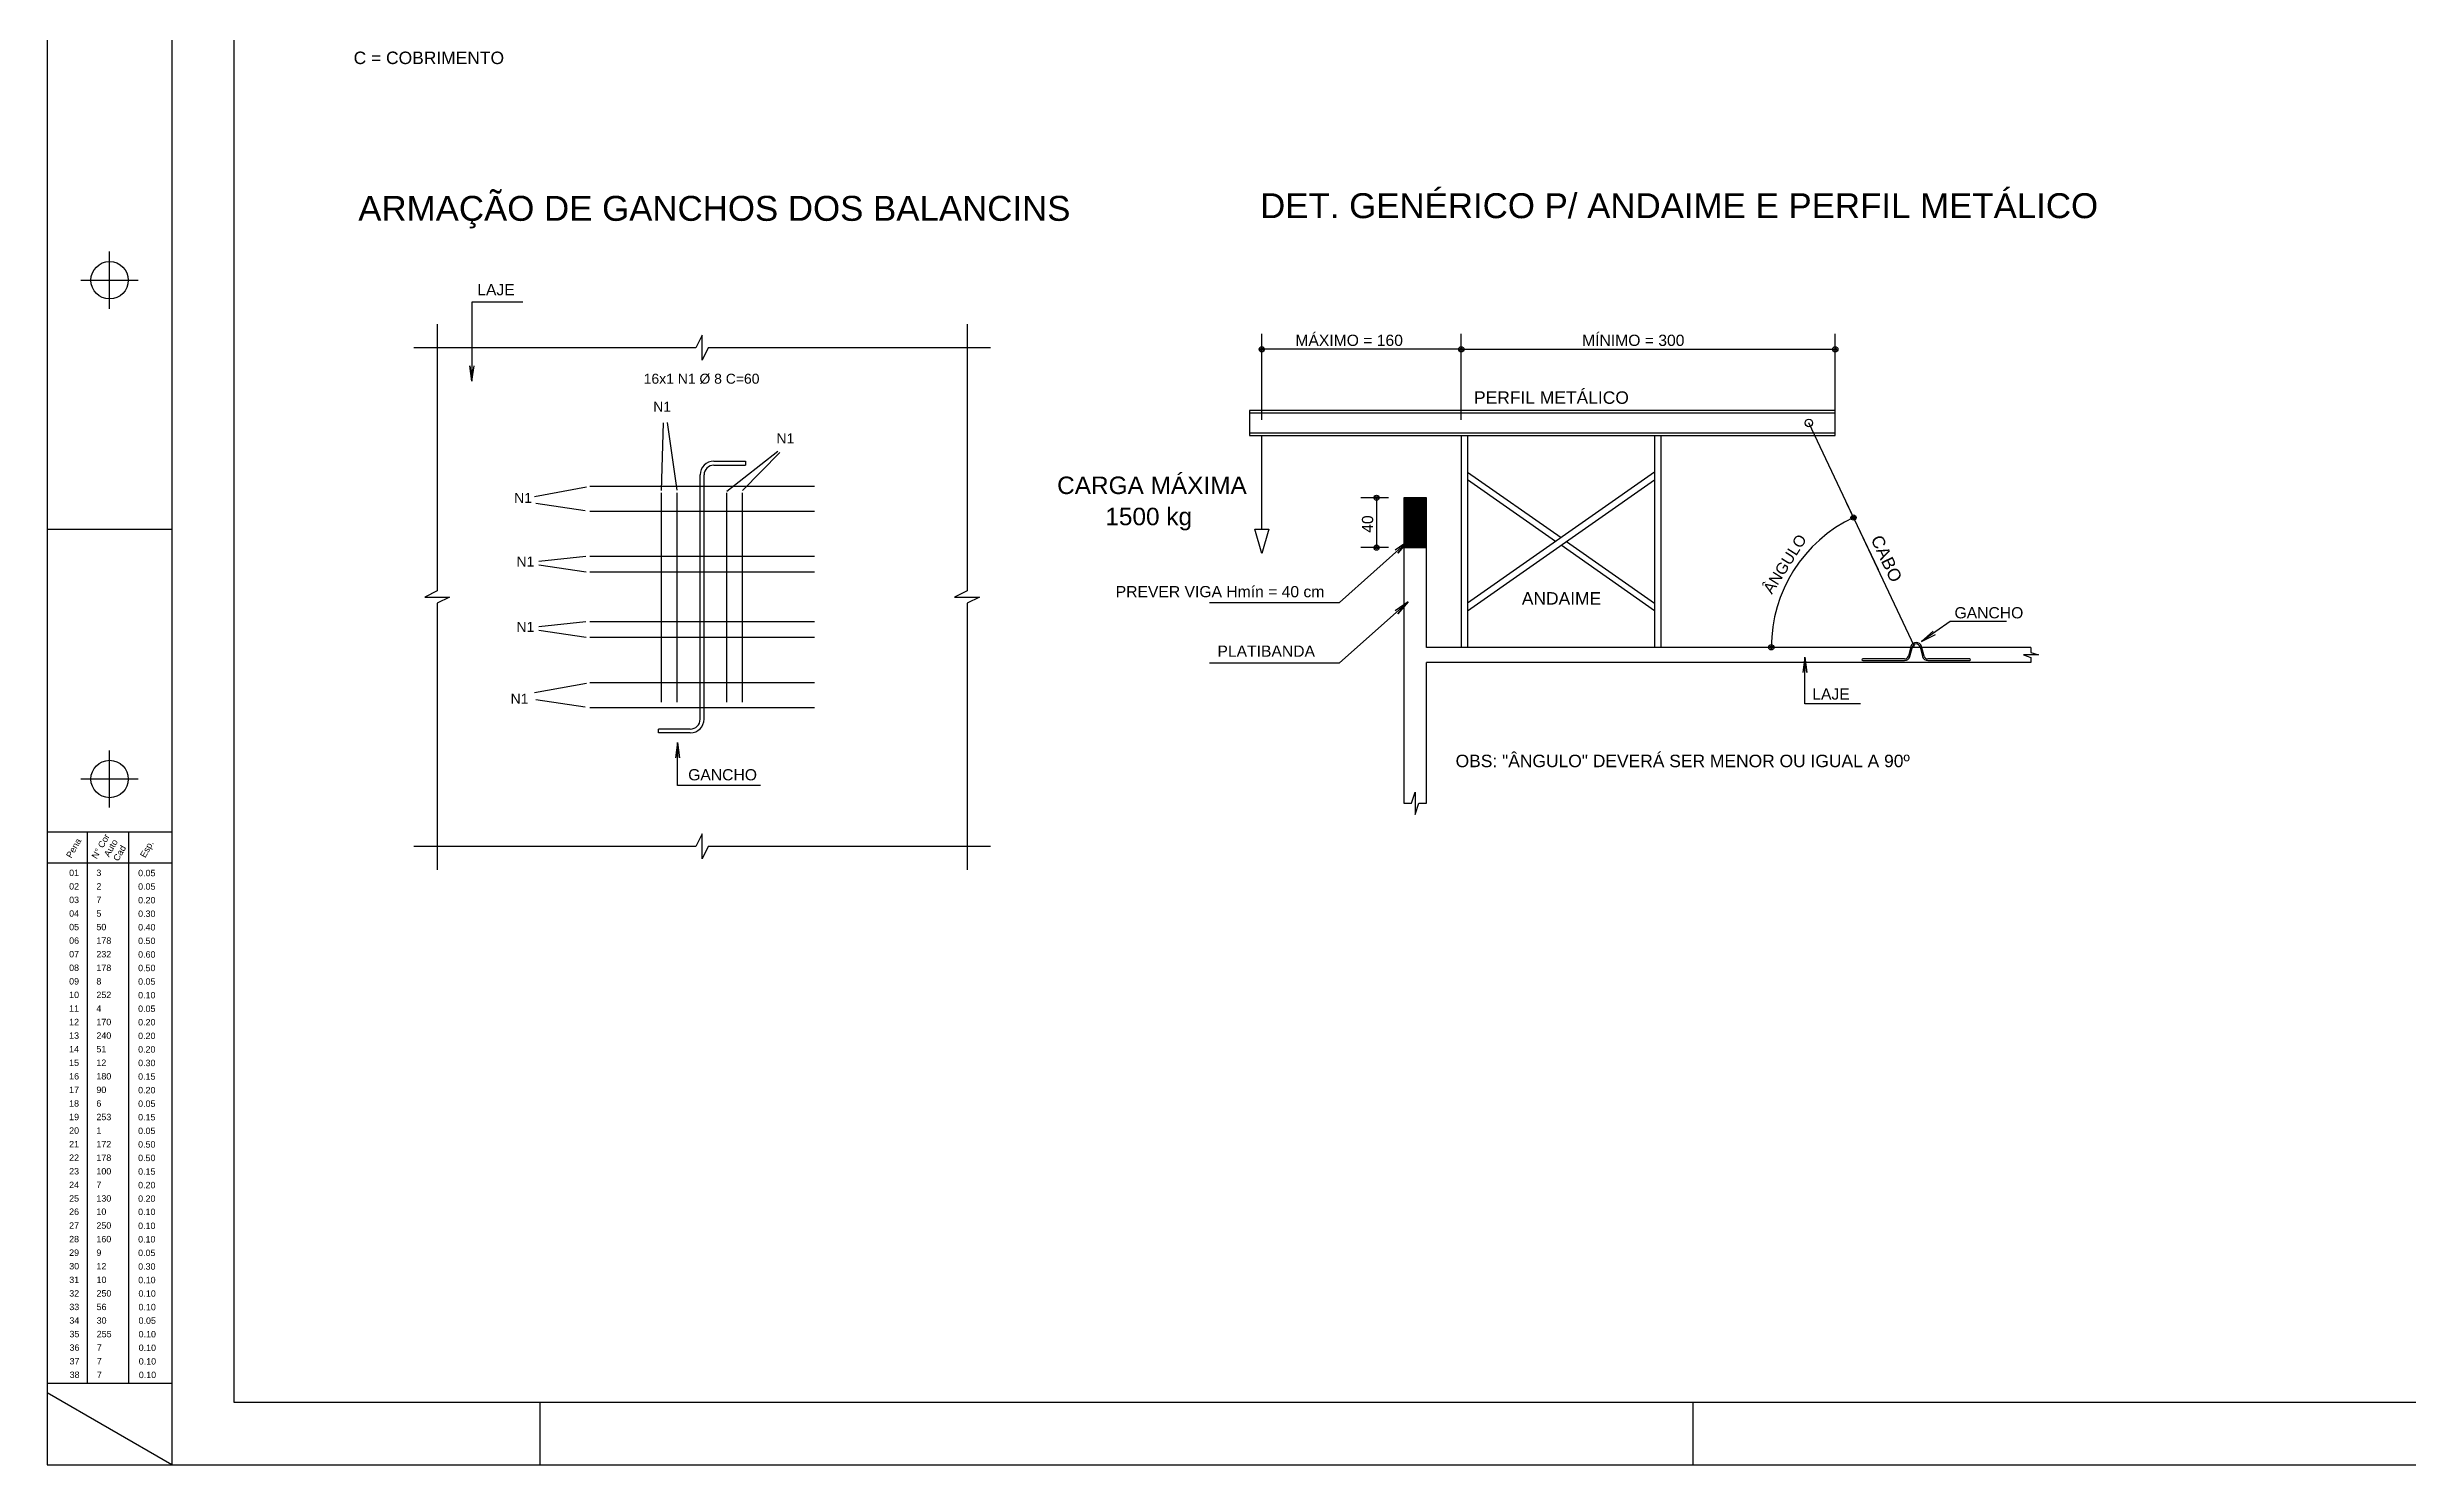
# Model space of a CAD drawing. Extents: x 0 to 119, y 0 to 84.
# Drawn here: x 0 to 37.88, y 0 to 22.74 of the extents above; entities that cross this region are included whole.
import ezdxf

# ---------------------------------------------------------------- set-up
doc = ezdxf.new("R2010")
doc.units = 0
doc.header["$MEASUREMENT"] = 0
for name, color, linetype in [('10', 252, 'CONTINUOUS'), ('12', 170, 'CONTINUOUS'), ('29', 9, 'CONTINUOUS'), ('3', 7, 'CONTINUOUS'), ('32', 250, 'CONTINUOUS'), ('40', 7, 'CONTINUOUS'), ('7', 232, 'CONTINUOUS')]:
    doc.layers.add(name, color=color, linetype=linetype)
doc.styles.add('TQS_ARIAL', font='arial.ttf')

msp = doc.modelspace()

# ---------------------------------------------------------------- linework, layer by layer
at = {"layer": '10', "color": 252, "linetype": 'Continuous'}
for p, q in [((10.693733, 16.095509), (11.20285, 16.095509)), ((10.693733, 16.033009), (11.20285, 16.033009)), ((11.20285, 16.095509), (11.20285, 16.033009)), ((10.473733, 11.958156), (10.473733, 15.875509)), ((10.536233, 11.958156), (10.536233, 15.875509)), ((10.316233, 11.800656), (9.807116, 11.800656)), ((9.807116, 11.738156), (9.807116, 11.800656)), ((10.316233, 11.738156), (9.807116, 11.738156))]:
    msp.add_line(p, q, dxfattribs=at)
for points in [[(6.254983, 18.291833), (6.254983, 14.016833), (6.054983, 13.916833), (6.454983, 13.916833), (6.254983, 13.816833), (6.254983, 9.541833)], [(14.754983, 18.291833), (14.754983, 14.016833), (14.554983, 13.916833), (14.954983, 13.916833), (14.754983, 13.816833), (14.754983, 9.541833)], [(15.129983, 17.916833), (10.604983, 17.916833), (10.504983, 17.716833), (10.504983, 18.116833), (10.404983, 17.916833), (5.879983, 17.916833)], [(15.129983, 9.916833), (10.604983, 9.916833), (10.504983, 9.716833), (10.504983, 10.116833), (10.404983, 9.916833), (5.879983, 9.916833)]]:
    msp.add_lwpolyline(points, dxfattribs=at)
for centre, radius, start, end in [((10.693733, 15.875509), 0.22, 90, 180), ((10.693733, 15.875509), 0.1575, 90, 180), ((10.316233, 11.958156), 0.1575, 270, 0), ((10.316233, 11.958156), 0.22, 270, 0)]:
    msp.add_arc(centre, radius, start, end, dxfattribs=at)
at = {"layer": '12', "color": 170, "linetype": 'Continuous'}
for p, q in [((12.306784, 15.690741), (8.703181, 15.690741)), ((9.856074, 12.22947), (9.856074, 15.590741)), ((10.104226, 12.22947), (10.104226, 15.590741)), ((10.903891, 12.22947), (10.903891, 15.590741)), ((11.152043, 12.22947), (11.152043, 15.590741)), ((12.306784, 15.290741), (8.703181, 15.290741)), ((12.306784, 14.565741), (8.703181, 14.565741)), ((12.306784, 14.315741), (8.703181, 14.315741)), ((12.306784, 13.517924), (8.703181, 13.517924)), ((12.306784, 13.267924), (8.703181, 13.267924)), ((29.794335, 12.924971), (29.122238, 12.924971)), ((29.122238, 12.899971), (29.794335, 12.899971)), ((29.896207, 13.124747), (29.855189, 12.971666)), ((29.879337, 12.965195), (29.920355, 13.118277)), ((30.042062, 13.118277), (30.08308, 12.965195)), ((30.107228, 12.971666), (30.06621, 13.124747)), ((30.840179, 12.924971), (30.168081, 12.924971)), ((30.168081, 12.899971), (30.840179, 12.899971)), ((12.306784, 12.542924), (8.703181, 12.542924)), ((12.306784, 12.142924), (8.703181, 12.142924))]:
    msp.add_line(p, q, dxfattribs=at)
for centre, radius, start, end in [((29.122238, 12.912471), 0.0125, 90, 270), ((29.794335, 12.987971), 0.063, 270, 345), ((29.794335, 12.987971), 0.088, 270, 345), ((29.981208, 13.101971), 0.088, 15, 165), ((29.981208, 13.101971), 0.063, 15, 165), ((30.168081, 12.987971), 0.088, 195, 270), ((30.168081, 12.987971), 0.063, 195, 270), ((30.840179, 12.912471), 0.0125, 270, 90)]:
    msp.add_arc(centre, radius, start, end, dxfattribs=at)
at = {"layer": '29', "color": 9, "linetype": 'Continuous'}
for p, q in [((21.7635, 15.159122), (22.114349, 15.509971)), ((21.7635, 15.173264), (22.100207, 15.509971)), ((21.7635, 15.187406), (22.086064, 15.509971)), ((21.7635, 15.201549), (22.071922, 15.509971)), ((21.7635, 15.215691), (22.05778, 15.509971)), ((21.7635, 15.229833), (22.043638, 15.509971)), ((21.7635, 15.243975), (22.029496, 15.509971)), ((21.7635, 15.258117), (22.015354, 15.509971)), ((21.7635, 15.272259), (22.001212, 15.509971)), ((21.7635, 15.286401), (21.987069, 15.509971)), ((21.7635, 15.300544), (21.972927, 15.509971)), ((21.7635, 15.314686), (21.958785, 15.509971)), ((21.7635, 15.328828), (21.944643, 15.509971)), ((21.7635, 15.34297), (21.930501, 15.509971)), ((21.7635, 15.357112), (21.916359, 15.509971)), ((21.7635, 15.371254), (21.902217, 15.509971)), ((21.7635, 15.385396), (21.888075, 15.509971)), ((21.7635, 15.399538), (21.873932, 15.509971)), ((21.7635, 15.413681), (21.85979, 15.509971)), ((21.7635, 15.427823), (21.845648, 15.509971)), ((21.7635, 15.441965), (21.831506, 15.509971)), ((21.7635, 15.456107), (21.817364, 15.509971)), ((21.7635, 15.470249), (21.803222, 15.509971)), ((21.7635, 15.484391), (21.78908, 15.509971)), ((21.7635, 15.498533), (21.774937, 15.509971)), ((21.7635, 15.14498), (22.1235, 15.50498)), ((21.7635, 15.501028), (22.1235, 15.141028)), ((21.7635, 15.130838), (22.1235, 15.490838)), ((21.7635, 15.486886), (22.1235, 15.126886)), ((21.7635, 15.116696), (22.1235, 15.476696)), ((21.7635, 15.472744), (22.1235, 15.112744)), ((21.7635, 15.102554), (22.1235, 15.462554)), ((21.7635, 15.458601), (22.1235, 15.098601)), ((21.7635, 15.088412), (22.1235, 15.448412)), ((21.7635, 15.444459), (22.1235, 15.084459)), ((21.7635, 15.074269), (22.1235, 15.434269)), ((21.7635, 15.430317), (22.1235, 15.070317)), ((21.7635, 15.060127), (22.1235, 15.420127)), ((21.7635, 15.416175), (22.1235, 15.056175)), ((21.7635, 15.045985), (22.1235, 15.405985)), ((21.7635, 15.402033), (22.1235, 15.042033)), ((21.7635, 15.031843), (22.1235, 15.391843)), ((21.7635, 15.387891), (22.1235, 15.027891)), ((21.7635, 15.017701), (22.1235, 15.377701)), ((21.7635, 15.373749), (22.1235, 15.013749)), ((21.7635, 15.003559), (22.1235, 15.363559)), ((21.7635, 15.359606), (22.1235, 14.999606)), ((21.7635, 14.989417), (22.1235, 15.349417)), ((21.7635, 15.345464), (22.1235, 14.985464)), ((21.7635, 14.975274), (22.1235, 15.335274)), ((21.7635, 15.331322), (22.1235, 14.971322)), ((21.7635, 14.961132), (22.1235, 15.321132)), ((21.7635, 15.31718), (22.1235, 14.95718)), ((21.7635, 14.94699), (22.1235, 15.30699)), ((21.7635, 15.303038), (22.1235, 14.943038)), ((21.7635, 14.932848), (22.1235, 15.292848)), ((21.7635, 15.288896), (22.1235, 14.928896)), ((21.7635, 14.918706), (22.1235, 15.278706)), ((21.7635, 15.274754), (22.1235, 14.914754)), ((21.7635, 14.904564), (22.1235, 15.264564)), ((21.7635, 15.260612), (22.1235, 14.900612)), ((21.7635, 14.890422), (22.1235, 15.250422)), ((21.7635, 15.246469), (22.1235, 14.886469)), ((21.7635, 14.876279), (22.1235, 15.236279)), ((21.7635, 15.232327), (22.1235, 14.872327)), ((21.7635, 14.862137), (22.1235, 15.222137)), ((21.7635, 15.218185), (22.1235, 14.858185)), ((21.7635, 14.847995), (22.1235, 15.207995)), ((21.7635, 15.204043), (22.1235, 14.844043)), ((21.7635, 14.833853), (22.1235, 15.193853)), ((21.7635, 15.189901), (22.1235, 14.829901)), ((21.7635, 14.819711), (22.1235, 15.179711)), ((21.7635, 15.175759), (22.1235, 14.815759)), ((21.7635, 14.805569), (22.1235, 15.165569)), ((21.7635, 15.161617), (22.1235, 14.801617)), ((21.768698, 15.509971), (22.1235, 15.15517)), ((21.78284, 15.509971), (22.1235, 15.169312)), ((21.796982, 15.509971), (22.1235, 15.183454)), ((21.811125, 15.509971), (22.1235, 15.197596)), ((21.825267, 15.509971), (22.1235, 15.211739)), ((21.839409, 15.509971), (22.1235, 15.225881)), ((21.853551, 15.509971), (22.1235, 15.240023)), ((21.867693, 15.509971), (22.1235, 15.254165)), ((21.881835, 15.509971), (22.1235, 15.268307)), ((21.895977, 15.509971), (22.1235, 15.282449)), ((21.91012, 15.509971), (22.1235, 15.296591)), ((21.924262, 15.509971), (22.1235, 15.310733)), ((21.938404, 15.509971), (22.1235, 15.324876)), ((21.952546, 15.509971), (22.1235, 15.339018)), ((21.966688, 15.509971), (22.1235, 15.35316)), ((21.98083, 15.509971), (22.1235, 15.367302)), ((21.994972, 15.509971), (22.1235, 15.381444)), ((22.009114, 15.509971), (22.1235, 15.395586)), ((22.023257, 15.509971), (22.1235, 15.409728)), ((22.037399, 15.509971), (22.1235, 15.423871)), ((22.051541, 15.509971), (22.1235, 15.438013)), ((22.065683, 15.509971), (22.1235, 15.452155)), ((22.079825, 15.509971), (22.1235, 15.466297)), ((22.093967, 15.509971), (22.1235, 15.480439)), ((22.108109, 15.509971), (22.1235, 15.494581)), ((22.122252, 15.509971), (22.1235, 15.508723)), ((21.7635, 14.791427), (22.1235, 15.151427)), ((21.7635, 15.147474), (22.1235, 14.787474)), ((21.7635, 14.777285), (22.1235, 15.137285)), ((21.7635, 15.133332), (22.1235, 14.773332)), ((21.7635, 14.763142), (22.1235, 15.123142)), ((21.7635, 15.11919), (22.1235, 14.75919)), ((21.7635, 14.749), (22.1235, 15.109)), ((21.7635, 15.105048), (22.1235, 14.745048)), ((21.7635, 14.734858), (22.1235, 15.094858)), ((21.7635, 15.090906), (22.1235, 14.730906)), ((21.7635, 14.720716), (22.1235, 15.080716)), ((21.7635, 15.076764), (22.1235, 14.716764)), ((21.7635, 15.062622), (22.11615, 14.709971)), ((21.7635, 15.048479), (22.102008, 14.709971)), ((21.7635, 15.034337), (22.087866, 14.709971)), ((21.7635, 15.020195), (22.073723, 14.709971)), ((21.7635, 15.006053), (22.059581, 14.709971)), ((21.7635, 14.991911), (22.045439, 14.709971)), ((21.7635, 14.977769), (22.031297, 14.709971)), ((21.7635, 14.963627), (22.017155, 14.709971)), ((21.7635, 14.949485), (22.003013, 14.709971)), ((21.7635, 14.935342), (21.988871, 14.709971)), ((21.7635, 14.9212), (21.974728, 14.709971)), ((21.7635, 14.907058), (21.960586, 14.709971)), ((21.7635, 14.892916), (21.946444, 14.709971)), ((21.7635, 14.878774), (21.932302, 14.709971)), ((21.7635, 14.864632), (21.91816, 14.709971)), ((21.7635, 14.85049), (21.904018, 14.709971)), ((21.7635, 14.836347), (21.889876, 14.709971)), ((21.7635, 14.822205), (21.875734, 14.709971)), ((21.7635, 14.808063), (21.861591, 14.709971)), ((21.7635, 14.793921), (21.847449, 14.709971)), ((21.7635, 14.779779), (21.833307, 14.709971)), ((21.766897, 14.709971), (22.1235, 15.066574)), ((21.781039, 14.709971), (22.1235, 15.052432)), ((21.795181, 14.709971), (22.1235, 15.03829)), ((21.809323, 14.709971), (22.1235, 15.024147)), ((21.823466, 14.709971), (22.1235, 15.010005)), ((21.837608, 14.709971), (22.1235, 14.995863)), ((21.85175, 14.709971), (22.1235, 14.981721)), ((21.865892, 14.709971), (22.1235, 14.967579)), ((21.880034, 14.709971), (22.1235, 14.953437)), ((21.894176, 14.709971), (22.1235, 14.939295)), ((21.908318, 14.709971), (22.1235, 14.925152)), ((21.922461, 14.709971), (22.1235, 14.91101)), ((21.936603, 14.709971), (22.1235, 14.896868)), ((21.950745, 14.709971), (22.1235, 14.882726)), ((21.964887, 14.709971), (22.1235, 14.868584)), ((21.979029, 14.709971), (22.1235, 14.854442)), ((21.993171, 14.709971), (22.1235, 14.8403)), ((22.007313, 14.709971), (22.1235, 14.826158)), ((22.021455, 14.709971), (22.1235, 14.812015)), ((22.035598, 14.709971), (22.1235, 14.797873)), ((22.04974, 14.709971), (22.1235, 14.783731)), ((21.7635, 14.765637), (21.819165, 14.709971)), ((21.7635, 14.751495), (21.805023, 14.709971)), ((21.7635, 14.737353), (21.790881, 14.709971)), ((21.7635, 14.72321), (21.776739, 14.709971)), ((22.063882, 14.709971), (22.1235, 14.769589)), ((22.078024, 14.709971), (22.1235, 14.755447)), ((22.092166, 14.709971), (22.1235, 14.741305)), ((22.106308, 14.709971), (22.1235, 14.727163)), ((22.12045, 14.709971), (22.1235, 14.71302))]:
    msp.add_line(p, q, dxfattribs=at)
msp.add_lwpolyline([(21.7635, 14.709971), (22.1235, 14.709971), (22.1235, 15.509971), (21.7635, 15.509971), (21.7635, 14.709971)], dxfattribs=at)
at = {"layer": '3', "color": 7, "linetype": 'Continuous'}
for p, q in [((19.2835, 16.869971), (28.6835, 16.869971)), ((29.952831, 13.125731), (28.259437, 16.709971)), ((19.2835, 16.549971), (28.6835, 16.549971)), ((19.4835, 15.004827), (19.4835, 16.509971)), ((22.6835, 16.509971), (22.6835, 13.109971)), ((22.7835, 16.509971), (22.7835, 13.109971)), ((25.7835, 16.509971), (25.7835, 13.109971)), ((25.8835, 16.509971), (25.8835, 13.109971)), ((31.822533, 12.869971), (22.1235, 12.869971)), ((22.1235, 10.609971), (22.1235, 12.869971))]:
    msp.add_line(p, q, dxfattribs=at)
for points in [[(19.2835, 16.509971), (28.6835, 16.509971), (28.6835, 16.909971), (19.2835, 16.909971), (19.2835, 16.509971)], [(22.7835, 15.921321), (24.2835, 14.87101)], [(25.7835, 15.921321), (22.7835, 13.820699)], [(24.196327, 14.809971), (22.7835, 15.799244)], [(22.7835, 13.698621), (25.7835, 15.799244)], [(31.822533, 13.109971), (22.1235, 13.109971), (22.1235, 15.509971), (21.7635, 15.509971), (21.7635, 10.609971)], [(19.371, 15.004827), (19.596, 15.004827), (19.4835, 14.615116), (19.371, 15.004827)], [(24.370672, 14.809971), (25.7835, 13.820699)], [(21.7635, 14.709971), (22.1235, 14.709971)], [(25.7835, 13.698621), (24.2835, 14.748933)], [(31.822533, 13.109971), (31.822533, 13.029971), (31.942533, 12.989971), (31.702533, 12.989971), (31.822533, 12.949971), (31.822533, 12.869971)], [(21.7635, 10.609971), (21.8835, 10.609971), (21.9435, 10.789971), (21.9435, 10.429971), (22.0035, 10.609971), (22.1235, 10.609971)]]:
    msp.add_lwpolyline(points, dxfattribs=at)
msp.add_circle((28.259437, 16.709971), 0.06, dxfattribs=at)
at = {"layer": '32', "color": 250, "linetype": 'Continuous'}
for p, q in [((19.4835, 16.759971), (19.4835, 18.141152)), ((22.6835, 17.891152), (19.4835, 17.891152)), ((22.6835, 16.759971), (22.6835, 18.141152)), ((22.6835, 16.759971), (22.6835, 18.141152)), ((22.6835, 17.891152), (28.6835, 17.891152)), ((28.6835, 16.759971), (28.6835, 18.141152)), ((9.855534, 15.62538), (9.887196, 16.713202)), ((10.105058, 15.629968), (9.949023, 16.717146)), ((19.4835, 16.509971), (19.4835, 16.509971)), ((22.6835, 16.509971), (22.6835, 16.509971)), ((22.6835, 16.509971), (22.6835, 16.509971)), ((28.6835, 16.509971), (28.6835, 16.509971)), ((10.902939, 15.617885), (11.717862, 16.257367)), ((11.152043, 15.624013), (11.754634, 16.234139)), ((8.649807, 15.680861), (7.814454, 15.526229)), ((8.631547, 15.301197), (7.836487, 15.417246)), ((21.5135, 15.509971), (21.073601, 15.509971)), ((21.323601, 15.509971), (21.323601, 14.709971)), ((21.7635, 15.509971), (21.7635, 15.509971)), ((29.37372, 14.351478), (28.869402, 15.418919)), ((8.646615, 14.314436), (7.883631, 14.429221)), ((8.640501, 14.566144), (7.883724, 14.487806)), ((21.5135, 14.709971), (21.073601, 14.709971)), ((21.7635, 14.709971), (21.7635, 14.709971)), ((8.646615, 13.266618), (7.883631, 13.381404)), ((8.640501, 13.518326), (7.883724, 13.439988)), ((28.195284, 13.109971), (27.406603, 13.109971)), ((8.649807, 12.533044), (7.814454, 12.378411)), ((8.631547, 12.15338), (7.836487, 12.269429))]:
    msp.add_line(p, q, dxfattribs=at)
for points in [[(7.629736, 18.648139), (6.813525, 18.648139), (6.813525, 17.378478), (6.780893, 17.626339), (6.813525, 17.378478), (6.846156, 17.626339)], [(18.641881, 13.8316), (20.730503, 13.8316), (21.829777, 14.810953), (21.666416, 14.62171), (21.829777, 14.810953), (21.623002, 14.670439)], [(18.641881, 12.859773), (20.730503, 12.859773), (21.829777, 13.839127), (21.666416, 13.649883), (21.829777, 13.839127), (21.623002, 13.698613)], [(31.426948, 13.525521), (30.527206, 13.525521), (30.068027, 13.202855), (30.252064, 13.372061), (30.068027, 13.202855), (30.289586, 13.318663)], [(29.089571, 12.205607), (28.193183, 12.205607), (28.193183, 12.953113), (28.225815, 12.705252), (28.193183, 12.953113), (28.160552, 12.705252)], [(11.439357, 10.895336), (10.109192, 10.895336), (10.109192, 11.585789), (10.141824, 11.337928), (10.109192, 11.585789), (10.07656, 11.337928)]]:
    msp.add_lwpolyline(points, dxfattribs=at)
for centre, radius in [((19.4835, 17.891152), 0.041625), ((19.4835, 17.891152), 0.02075), ((22.6835, 17.891152), 0.041625), ((22.6835, 17.891152), 0.041625), ((22.6835, 17.891152), 0.02075), ((22.6835, 17.891152), 0.02075), ((28.6835, 17.891152), 0.041625), ((28.6835, 17.891152), 0.02075), ((21.323601, 15.509971), 0.041625), ((21.323601, 15.509971), 0.02075), ((28.976196, 15.192877), 0.041625), ((28.976196, 15.192877), 0.02075), ((21.323601, 14.709971), 0.041625), ((21.323601, 14.709971), 0.02075), ((27.656603, 13.109971), 0.041625), ((27.656603, 13.109971), 0.02075)]:
    msp.add_circle(centre, radius, dxfattribs=at)
msp.add_arc((29.960277, 13.109971), 2.303674, 115.288651, 180, dxfattribs=at)
at = {"layer": '40', "linetype": 'Continuous'}
for p, q in [((0, 84.100001), (0, 0)), ((2, 84.100001), (2, 0)), ((1.000007, 18.539825), (1.000007, 19.457843)), ((0.540515, 18.999806), (1.460007, 18.999806)), ((1.999997, 14.999811), (-0.000003, 14.999811)), ((1.000007, 10.53983), (1.000007, 11.457848)), ((0.540515, 10.999811), (1.460007, 10.999811)), ((0, 10.153592), (2, 10.153592)), ((0.644534, 1.306256), (0.644534, 10.153592)), ((1.311557, 1.307681), (1.311557, 10.155017)), ((0, 9.656309), (2, 9.656309)), ((2.000007, -0.000189), (-0.000003, 1.154508)), ((0, 1.307681), (2, 1.307681)), ((2, 0.999998), (2, -0.000002)), ((7.9, 0.999998), (7.9, -0.000002)), ((26.4, 0.999998), (26.4, -0.000002)), ((0, 0), (117.9, -0.000002))]:
    msp.add_line(p, q, dxfattribs=at)
for centre in [(1.000007, 18.998834), (1.000007, 10.998839)]:
    msp.add_circle(centre, 0.3, dxfattribs=at)
at = {"layer": '7', "color": 232, "linetype": 'Continuous'}
for p, q in [((3, 0.999999), (3, 83.100001)), ((117.9, 0.999998), (3, 0.999999))]:
    msp.add_line(p, q, dxfattribs=at)

# ---------------------------------------------------------------- texts
at = {"layer": '10', "color": 252, "linetype": 'Continuous', "style": 'TQS_ARIAL'}
msp.add_text('CABO', height=0.2, rotation=295.197, dxfattribs=at).set_placement((29.24649, 14.849837))
at = {"layer": '3', "color": 7, "linetype": 'Continuous', "style": 'TQS_ARIAL'}
for s, height, p in [('C = COBRIMENTO ', 0.2, (4.914946, 22.465752)), ('ARMAÇÃO DE GANCHOS DOS BALANCINS', 0.4, (4.98911, 19.951537)), ('DET. GENÉRICO P/ ANDAIME E PERFIL METÁLICO', 0.4, (19.456457, 19.994304)), ('16x1 N1 %%c 8 C=60', 0.16, (9.568104, 17.338943)), ('PERFIL METÁLICO ', 0.2, (22.888007, 17.016682)), ('CARGA MÁXIMA', 0.28, (16.20014, 15.569531)), ('1500 kg', 0.28, (16.973473, 15.069531)), ('ANDAIME', 0.2, (23.654928, 13.796023)), ('OBS: "ÂNGULO" DEVERÁ SER MENOR OU IGUAL A 90º', 0.2, (22.592413, 11.188585))]:
    msp.add_text(s, height=height, dxfattribs=at).set_placement(p)
at = {"layer": '32', "color": 250, "linetype": 'Continuous', "style": 'TQS_ARIAL'}
for s, height, p in [('LAJE', 0.18, (6.898169, 18.756968)), ('MÁXIMO = 160', 0.18, (20.0215, 17.945152)), ('MÍNIMO = 300', 0.18, (24.6215, 17.945152)), ('N1', 0.16, (9.721201, 16.890269)), ('N1', 0.16, (11.698601, 16.381105)), ('N1', 0.16, (7.489865, 15.427426)), ('N1', 0.16, (7.527161, 14.406449)), ('PREVER VIGA Hmín = 40 cm', 0.18, (17.140345, 13.914245)), ('GANCHO', 0.18, (30.595462, 13.575162)), ('N1', 0.16, (7.527161, 13.358631)), ('PLATIBANDA', 0.18, (18.771796, 12.959707)), ('N1', 0.16, (7.433455, 12.206275)), ('LAJE', 0.18, (28.314104, 12.271563)), ('GANCHO', 0.18, (10.281805, 10.9771))]:
    msp.add_text(s, height=height, dxfattribs=at).set_placement(p)
for s, rotation, p in [('40', 90, (21.269601, 14.947971)), ('ÂNGULO', 57.644, (27.665317, 13.951773))]:
    msp.add_text(s, height=0.18, rotation=rotation, dxfattribs=at).set_placement(p)
at = {"layer": '40', "linetype": 'Continuous', "style": 'TQS_ARIAL'}
for s, height, p in [('Pena', 0.102408, (0.384597, 9.720225)), ('N%%d Cor', 0.1024, (0.792414, 9.708075)), ('Auto', 0.1024, (0.990538, 9.739473)), ('Cad', 0.1024, (1.138459, 9.671007)), ('Esp.', 0.102408, (1.570866, 9.725613))]:
    msp.add_text(s, height=height, rotation=60, dxfattribs=at).set_placement(p)
for s, height, p in [(' 01       3', 0.1024, (0.311594, 9.443593)), ('0.05', 0.102408, (1.457711, 9.439873)), (' 02       2', 0.1024, (0.311594, 9.225976)), (' 03       7', 0.1024, (0.311594, 9.008359)), ('0.05', 0.102408, (1.457711, 9.222256)), ('0.20', 0.102408, (1.457711, 9.004639)), (' 04       5', 0.1024, (0.311594, 8.790742)), ('0.30', 0.102408, (1.457711, 8.787022)), (' 05       50', 0.1024, (0.311594, 8.573125)), (' 06       178', 0.1024, (0.311594, 8.355508)), ('0.40', 0.102408, (1.457711, 8.569405)), ('0.50', 0.102408, (1.457711, 8.351788)), (' 07       232', 0.1024, (0.311594, 8.137891)), (' 08       178', 0.1024, (0.311594, 7.920274)), ('0.60', 0.102408, (1.457711, 8.134171)), ('0.50', 0.102408, (1.457711, 7.916554)), (' 09       8', 0.102408, (0.311594, 7.702657)), (' 10       252', 0.102408, (0.311594, 7.48504)), ('0.05', 0.102408, (1.457711, 7.698937)), ('0.10', 0.102408, (1.457711, 7.48132)), (' 11       4', 0.102408, (0.311594, 7.267423)), ('0.05', 0.102408, (1.457711, 7.263703)), (' 12       170', 0.102408, (0.311594, 7.049806)), (' 13       240', 0.102408, (0.311594, 6.832189)), ('0.20', 0.102408, (1.457711, 7.046086)), ('0.20', 0.102408, (1.457711, 6.828469)), (' 14       51', 0.102408, (0.311594, 6.614572)), (' 15       12', 0.102408, (0.311594, 6.396955)), ('0.20', 0.102408, (1.457711, 6.610852)), ('0.30', 0.102408, (1.457711, 6.393235)), (' 16       180', 0.102408, (0.311594, 6.179338)), (' 17       90', 0.102408, (0.311594, 5.961721)), ('0.15', 0.102408, (1.457711, 6.175618)), ('0.20', 0.102408, (1.457711, 5.958001)), (' 18       6', 0.102408, (0.311594, 5.744104)), ('0.05', 0.102408, (1.457711, 5.740384)), (' 20       1', 0.102408, (0.311594, 5.30887)), (' 19       253', 0.102408, (0.311594, 5.526487)), ('0.15', 0.102408, (1.457711, 5.522767)), ('0.05', 0.102408, (1.457711, 5.30515)), (' 21       172', 0.102408, (0.311594, 5.091253)), (' 22       178', 0.102408, (0.311594, 4.873636)), ('0.50', 0.102408, (1.457711, 5.087533)), ('0.50', 0.102408, (1.457711, 4.869916)), (' 23       100', 0.102408, (0.311594, 4.656019)), ('0.15', 0.102408, (1.457711, 4.652299)), (' 24       7', 0.102408, (0.311594, 4.438402)), (' 25       130', 0.102408, (0.311594, 4.220785)), ('0.20', 0.102408, (1.457711, 4.434682)), ('0.20', 0.102408, (1.457711, 4.217065)), (' 26       10', 0.102408, (0.311594, 4.008056)), (' 27       250', 0.102408, (0.311594, 3.785913)), ('0.10', 0.102408, (1.457711, 4.004335)), ('0.10', 0.102408, (1.457711, 3.782193)), (' 28       160', 0.102408, (0.311594, 3.568296)), (' 29       9', 0.102408, (0.311594, 3.350679)), ('0.10', 0.102408, (1.457711, 3.564576)), ('0.05', 0.102408, (1.457711, 3.346959)), (' 30       12', 0.102408, (0.312602, 3.133066)), ('0.30', 0.102408, (1.458709, 3.129345)), (' 31       10', 0.102408, (0.313602, 2.915451)), (' 32       250', 0.102408, (0.313602, 2.697836)), ('0.10', 0.102408, (1.45971, 2.911731)), ('0.10', 0.102408, (1.462889, 2.695459)), (' 33       56', 0.102408, (0.314602, 2.480221)), (' 34       30', 0.102408, (0.315601, 2.262607)), ('0.10', 0.102408, (1.463888, 2.477845)), ('0.05', 0.102408, (1.464887, 2.26023)), (' 35       255', 0.102408, (0.3166, 2.044991)), (' 36       7', 0.102408, (0.317599, 1.827376)), ('0.10', 0.102408, (1.465886, 2.042615)), ('0.10', 0.102408, (1.466886, 1.825)), (' 37       7', 0.102408, (0.318598, 1.609762)), ('0.10', 0.102408, (1.467885, 1.607385)), (' 38       7', 0.102408, (0.319598, 1.392147)), ('0.10', 0.102408, (1.468884, 1.389771))]:
    msp.add_text(s, height=height, dxfattribs=at).set_placement(p)

doc.saveas('drawing.dxf')
